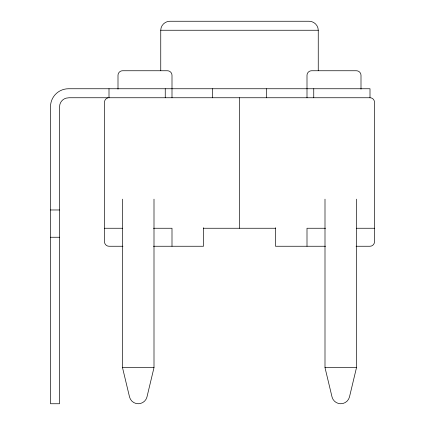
<?xml version="1.0" encoding="UTF-8"?>
<svg xmlns="http://www.w3.org/2000/svg" width="425" height="425" viewBox="0 0 425 425"><rect width="100%" height="100%" fill="white"/><g stroke="black" fill="none" stroke-linecap="round" stroke-linejoin="round"><path stroke-width="0.64" d="M160.751 70.619L160.751 30.249C160.724 25.404 165.001 21.218 169.83 21.25L309.172 21.25C314.001 21.218 318.277 25.404 318.251 30.249L318.251 70.619M153.999 199.16L153.999 367.62L146.944 397.078A8.999 8.999 0 0 1 129.556 397.078L122.501 367.62L122.501 199.16M356.501 199.16L356.501 367.62L349.446 397.078A8.999 8.999 0 0 1 332.058 397.078L324.998 367.62L324.998 199.16M160.751 30.249L318.251 30.249M370 97.75L69.089 97.75L66.188 98.132A8.92 8.92 0 0 0 59.883 104.438L59.5 107.339L59.5 403.75L50.501 403.75L50.501 106.749A17.999 17.999 0 0 1 68.499 88.751L370 88.751L370 97.75A4.5 4.5 0 0 1 374.499 102.25L374.499 241.751A4.5 4.5 0 0 1 370 246.25L356.076 246.25M50.501 209.971L59.5 209.971M104.502 228.252L122.501 228.252M153.473 228.252L171.998 228.252L171.998 246.25M203.501 228.252L275.501 228.252M325.529 228.252L306.999 228.252L306.999 246.25M356.501 228.252L374.499 228.252M50.501 237.251L59.5 237.251M122.926 246.25L109.002 246.25A4.5 4.5 0 0 1 104.502 241.751L104.502 102.25A4.5 4.5 0 0 1 107.833 97.904M153.43 246.25L203.501 246.25L203.501 227.72M325.566 246.25L275.501 246.25L275.501 227.72M122.501 367.62L153.999 367.62M324.998 367.62L356.501 367.62M361 89.149L361 75.252C361.011 72.829 358.875 70.731 356.463 70.752L311.541 70.752C309.124 70.731 306.988 72.829 306.999 75.252L306.999 97.75M313.751 88.751L313.751 97.75M266.502 88.751L266.502 97.75M239.498 97.75L239.498 228.252M212.5 88.751L212.5 97.75M171.998 97.75L171.998 75.252C172.013 72.829 169.878 70.731 167.461 70.752L122.538 70.752C120.126 70.731 117.985 72.829 118.001 75.252L118.001 89.149M165.251 88.751L165.251 97.75M109.002 88.751L109.002 97.75"/></g></svg>
